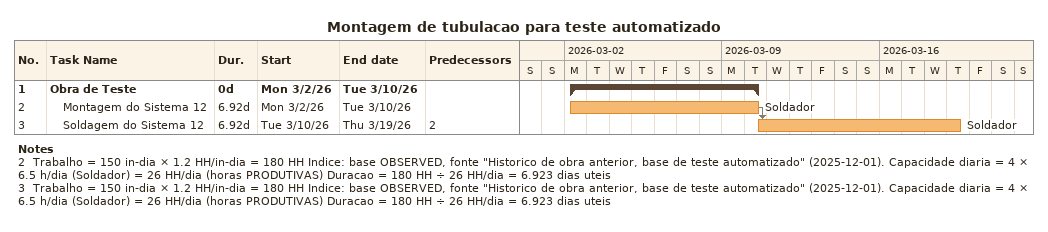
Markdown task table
Montagem de tubulacao para teste automatizado

| ID | Level | Task | Duration | Start | Finish | Predecessors | Resources |
|---|---|---|---|---|---|---|---|
| 1 | 1 | **Obra de Teste** | 0d | 2026-03-02 | 2026-03-10 |  |  |
| 2 | 2 | Montagem do Sistema 12 | 6.92d | 2026-03-02 | 2026-03-10 |  | Soldador |
| 3 | 2 | Soldagem do Sistema 12 | 6.92d | 2026-03-10 | 2026-03-19 | 2 | Soldador |

Notes
- 2: Trabalho = 150 in-dia × 1.2 HH/in-dia = 180 HH Indice: base OBSERVED, fonte "Historico de obra anterior, base de teste automatizado" (2025-12-01). Capacidade diaria = 4 × 6.5 h/dia (Soldador) = 26 HH/dia (horas PRODUTIVAS) Duracao = 180 HH ÷ 26 HH/dia = 6.923 dias uteis
- 3: Trabalho = 150 in-dia × 1.2 HH/in-dia = 180 HH Indice: base OBSERVED, fonte "Historico de obra anterior, base de teste automatizado" (2025-12-01). Capacidade diaria = 4 × 6.5 h/dia (Soldador) = 26 HH/dia (horas PRODUTIVAS) Duracao = 180 HH ÷ 26 HH/dia = 6.923 dias uteis
